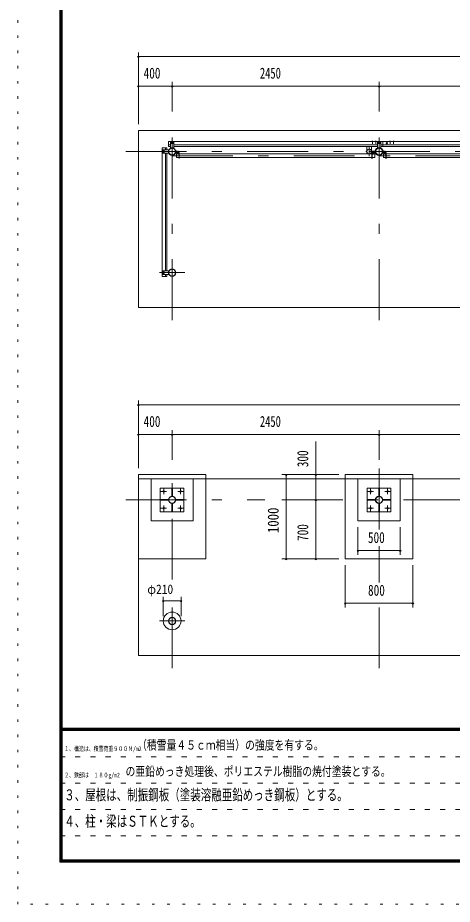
# Model space of a CAD drawing. Units: millimetres, scale not verified. Extents: x -26655 to 26659, y -10500 to 10500.
# Drawn here: x -3041 to 2102, y -10500 to 0 of the extents above; entities that cross this region are included whole.
import ezdxf
from ezdxf.enums import TextEntityAlignment as Align

# ---------------------------------------------------------------- set-up
doc = ezdxf.new("R2010")
doc.units = ezdxf.units.MM
doc.header["$LTSCALE"] = 60
for name, pattern in [('USER1', [3, 1, -2]), ('USER3', [24, 12, -5, 2, -5]), ('USER4', [3, 0.5, -2.5])]:
    doc.linetypes.add(name, pattern=pattern)
doc.layers.add('0-1_0-F1TEXT', color=7, linetype='Continuous')
for name, color, linetype, lineweight in [('0-2_1-05BOLD', 7, 'Continuous', 18), ('0-3_1-25CENTER', 3, 'USER3', 18), ('0-5_1-55DIM', 3, 'Continuous', 18), ('0-C_F-F1PAPER', 5, 'Continuous', 18), ('0-D_F-E_J_ADD', 5, 'USER4', 18)]:
    doc.layers.add(name, color=color, linetype=linetype, lineweight=lineweight)
doc.styles.add('ＭＳ ゴシック', font='')
doc.styles.get('ＭＳ ゴシック').set_extended_font_data('MS Gothic')

msp = doc.modelspace()

# ---------------------------------------------------------------- linework, layer by layer
at = {"layer": '0-2_1-05BOLD'}
for p, q in [((-1613.51, -1335.33), (9386.48, -1335.33)), ((-1613.51, -3430.33), (-1613.51, -1335.33)), ((-1258.51, -1465.78), (-1258.51, -1523.38)), ((-1258.51, -1465.78), (1281.49, -1465.78)), ((1150.74, -1464.18), (1150.74, -1465.78)), ((1163.24, -1464.18), (1150.74, -1464.18)), ((1154.1, -1460.68), (1154.1, -1464.18)), ((1159.87, -1460.68), (1159.87, -1464.18)), ((1161.89, -1460.18), (1162.76, -1460.68)), ((1162.76, -1460.68), (1162.76, -1464.18)), ((1163.24, -1464.18), (1163.24, -1465.78)), ((1190.74, -1464.18), (1190.74, -1465.78)), ((1203.24, -1464.18), (1190.74, -1464.18)), ((1194.1, -1460.68), (1194.1, -1464.18)), ((1199.87, -1460.68), (1199.87, -1464.18)), ((1201.89, -1460.18), (1202.76, -1460.68)), ((1202.76, -1460.68), (1202.76, -1464.18)), ((1203.24, -1464.18), (1203.24, -1465.78)), ((1281.49, -1523.38), (1281.49, -1465.78)), ((1281.49, -1467.38), (1282.49, -1467.38)), ((9031.49, -1465.78), (1282.49, -1465.78)), ((1360.74, -1464.18), (1360.74, -1465.78)), ((1373.24, -1464.18), (1360.74, -1464.18)), ((1364.1, -1460.68), (1364.1, -1464.18)), ((1369.87, -1460.68), (1369.87, -1464.18)), ((1371.89, -1460.18), (1372.76, -1460.68)), ((1372.76, -1460.68), (1372.76, -1464.18)), ((1373.24, -1464.18), (1373.24, -1465.78)), ((1413.24, -1464.18), (1400.74, -1464.18)), ((1400.74, -1464.18), (1400.74, -1465.78)), ((1404.1, -1460.68), (1404.1, -1464.18)), ((1409.87, -1460.68), (1409.87, -1464.18)), ((1411.89, -1460.18), (1412.76, -1460.68)), ((1412.76, -1460.68), (1412.76, -1464.18)), ((1413.24, -1464.18), (1413.24, -1465.78)), ((-1333.06, -1540.33), (-1333.06, -3064.33)), ((-1275.46, -1540.33), (-1333.06, -1540.33)), ((-1323.56, -1600.33), (-1323.56, -1570.33)), ((-1318.56, -1565.33), (-1258.06, -1565.33)), ((-1293.06, -1565.33), (-1293.06, -1540.33)), ((-1275.46, -1540.33), (-1275.46, -1565.33)), ((-1233.51, -1505.78), (-1258.51, -1505.78)), ((-1233.51, -1523.38), (-1258.51, -1523.38)), ((-1233.51, -1480.28), (-1233.51, -1540.78)), ((-1233.51, -1540.78), (-1193.51, -1540.78)), ((-1228.51, -1475.28), (-1198.51, -1475.28)), ((-1222.01, -1481.78), (-1218.31, -1481.78)), ((-1218.31, -1489.78), (-1222.01, -1489.78)), ((-1218.51, -1488.67), (-1218.51, -1482.89)), ((-1213.51, -1491.55), (-1218.51, -1488.67)), ((-1208.51, -1488.67), (-1213.51, -1491.55)), ((-1208.71, -1481.78), (-1205.01, -1481.78)), ((-1205.01, -1489.78), (-1208.71, -1489.78)), ((-1193.51, -1480.28), (-1193.51, -1540.78)), ((-1193.51, -1505.78), (1216.49, -1505.78)), ((1216.49, -1523.38), (-1193.51, -1523.38)), ((-1168.96, -1593.33), (-1168.96, -1573.33)), ((1090.99, -1575.81), (1090.99, -1523.38)), ((1145.99, -1575.81), (1145.99, -1523.38)), ((1188.74, -1573.33), (1191.94, -1573.33)), ((1188.74, -1593.33), (1188.74, -1573.33)), ((1191.94, -1593.33), (1191.94, -1573.33)), ((1216.49, -1480.28), (1216.49, -1540.78)), ((1216.49, -1540.78), (1256.49, -1540.78)), ((1221.49, -1475.28), (1251.49, -1475.28)), ((1227.99, -1481.78), (1231.69, -1481.78)), ((1231.69, -1489.78), (1227.99, -1489.78)), ((1236.49, -1480), (1231.49, -1482.89)), ((1241.49, -1482.89), (1236.49, -1480)), ((1241.29, -1481.78), (1244.99, -1481.78)), ((1244.99, -1489.78), (1241.29, -1489.78)), ((1241.49, -1488.67), (1241.49, -1482.89)), ((1256.49, -1480.28), (1256.49, -1540.78)), ((1256.49, -1505.78), (1281.49, -1505.78)), ((1281.49, -1523.38), (1256.49, -1523.38)), ((1284.24, -1573.33), (1281.04, -1573.33)), ((1281.04, -1593.33), (1281.04, -1573.33)), ((1282.49, -1502.38), (1281.49, -1502.38)), ((1282.49, -1505.78), (4016.49, -1505.78)), ((1284.24, -1593.33), (1284.24, -1573.33)), ((1322.49, -1488.67), (1322.49, -1482.89)), ((1322.49, -1488.67), (1327.49, -1491.55)), ((1327.49, -1491.55), (1332.49, -1488.67)), ((1332.49, -1488.67), (1332.49, -1482.89)), ((-1317.06, -1580.53), (-1317.06, -1576.83)), ((-1317.06, -1593.83), (-1317.06, -1590.13)), ((-1310.18, -1590.33), (-1315.95, -1590.33)), ((-1310.18, -1580.33), (-1307.29, -1585.33)), ((-1307.29, -1585.33), (-1310.18, -1590.33)), ((-1309.06, -1576.83), (-1309.06, -1580.53)), ((-1309.06, -1590.13), (-1309.06, -1593.83)), ((-1293.06, -2999.33), (-1293.06, -1605.33)), ((-1275.46, -1605.33), (-1275.46, -2999.33)), ((-1134.16, -1595.33), (-1163.76, -1595.33)), ((-1163.76, -1598.53), (-1134.16, -1598.53)), ((-1132.16, -1655.83), (-1161.01, -1655.83)), ((-1132.16, -1600.53), (-1132.16, -1666.33)), ((1151.94, -1613.13), (-1128.96, -1613.13)), ((1151.94, -1655.83), (-1128.96, -1655.83)), ((1145.83, -1582.33), (1192.04, -1582.33)), ((1145.83, -1588.32), (1192.04, -1588.32)), ((1147.22, -1580.72), (1190.57, -1580.72)), ((1147.22, -1589.93), (1190.57, -1589.93)), ((1151.94, -1600.53), (1151.94, -1666.33)), ((1151.94, -1666.33), (1155.14, -1666.33)), ((1155.14, -1600.53), (1155.14, -1666.33)), ((1155.14, -1613.13), (1183.99, -1613.13)), ((1155.14, -1655.83), (1183.99, -1655.83)), ((1157.14, -1595.33), (1186.74, -1595.33)), ((1186.74, -1598.53), (1157.14, -1598.53)), ((1183.99, -1613.13), (1183.99, -1655.83)), ((1315.84, -1595.33), (1286.24, -1595.33)), ((1286.24, -1598.53), (1315.84, -1598.53)), ((1317.84, -1655.83), (1288.99, -1655.83)), ((1317.84, -1600.53), (1317.84, -1666.33)), ((1321.04, -1613.13), (3951.94, -1613.13)), ((1321.04, -1655.83), (3951.94, -1655.83)), ((-1323.56, -3004.33), (-1323.56, -3034.33)), ((-1318.84, -3019.33), (-1315.95, -3014.33)), ((-1318.56, -3039.33), (-1258.06, -3039.33)), ((-1317.06, -3010.83), (-1317.06, -3014.53)), ((-1317.06, -3024.13), (-1317.06, -3027.83)), ((-1310.18, -3014.33), (-1315.95, -3014.33)), ((-1307.29, -3019.33), (-1310.18, -3014.33)), ((-1310.18, -3024.33), (-1307.29, -3019.33)), ((-1309.06, -3014.53), (-1309.06, -3010.83)), ((-1309.06, -3027.83), (-1309.06, -3024.13)), ((-1293.06, -3039.33), (-1293.06, -3064.33)), ((-1275.46, -3064.33), (-1275.46, -3039.33)), ((-1275.46, -3064.33), (-1333.06, -3064.33)), ((9386.48, -3430.33), (-1613.51, -3430.33)), ((-813.5, -6410.33), (-813.5, -5410.33)), ((836.49, -5410.33), (1636.49, -5410.33)), ((836.49, -6410.33), (836.49, -5410.33)), ((-1613.51, -5460.33), (9386.49, -5460.33)), ((-1463.51, -5960.33), (-1463.51, -5460.33)), ((-963.51, -5460.33), (-963.51, -5960.33)), ((-1353.51, -5570.33), (-1073.51, -5570.33)), ((-1353.51, -5850.33), (-1353.51, -5570.33)), ((-1216.51, -5570.78), (-1210.51, -5570.78)), ((-1216.51, -5570.78), (-1216.51, -5665.78)), ((-1216.51, -5645.78), (-1210.51, -5645.78)), ((-1216.51, -5665.78), (-1210.51, -5665.78)), ((-1210.51, -5570.78), (-1210.51, -5665.78)), ((-1073.51, -5570.33), (-1073.51, -5850.33)), ((1096.49, -5850.33), (1096.49, -5570.33)), ((1096.49, -5570.33), (1376.49, -5570.33)), ((1233.49, -5570.78), (1239.49, -5570.78)), ((1233.49, -5645.78), (1239.49, -5645.78)), ((1239.49, -5570.78), (1239.49, -5665.78)), ((1376.49, -5570.33), (1376.49, -5850.33)), ((-1353.06, -5707.33), (-1258.06, -5707.33)), ((-1353.06, -5713.33), (-1353.06, -5707.33)), ((-1278.06, -5713.33), (-1278.06, -5707.33)), ((-1210.51, -5754.88), (-1216.51, -5754.88)), ((-1216.51, -5849.88), (-1216.51, -5754.88)), ((-1210.51, -5774.88), (-1216.51, -5774.88)), ((-1210.51, -5849.88), (-1210.51, -5754.88)), ((-1168.96, -5707.33), (-1168.96, -5713.33)), ((-1073.96, -5707.33), (-1168.96, -5707.33)), ((-1148.96, -5707.33), (-1148.96, -5713.33)), ((1096.94, -5707.33), (1191.94, -5707.33)), ((1096.94, -5713.33), (1096.94, -5707.33)), ((1096.94, -5713.33), (1191.94, -5713.33)), ((1171.94, -5713.33), (1171.94, -5707.33)), ((1191.94, -5713.33), (1191.94, -5707.33)), ((1239.49, -5754.88), (1233.49, -5754.88)), ((1233.49, -5849.88), (1233.49, -5754.88)), ((1239.49, -5774.88), (1233.49, -5774.88)), ((1239.49, -5849.88), (1239.49, -5754.88)), ((1376.04, -5707.33), (1281.04, -5707.33)), ((1281.04, -5707.33), (1281.04, -5713.33)), ((1301.04, -5707.33), (1301.04, -5713.33)), ((-1073.51, -5850.33), (-1353.51, -5850.33)), ((-1210.51, -5849.88), (-1216.51, -5849.88)), ((1376.49, -5850.33), (1096.49, -5850.33)), ((1239.49, -5849.88), (1233.49, -5849.88)), ((-963.51, -5960.33), (-1463.51, -5960.33)), ((-1613.51, -6410.33), (-813.5, -6410.33))]:
    msp.add_line(p, q, dxfattribs=at)
for points in [[(1161.89, -1460.18), (1152.09, -1460.18), (1151.21, -1460.68), (1151.21, -1464.18)], [(1201.89, -1460.18), (1192.09, -1460.18), (1191.21, -1460.68), (1191.21, -1464.18)], [(4016.49, -1523.38), (1282.49, -1523.38), (1282.49, -1465.78)], [(1371.89, -1460.18), (1362.09, -1460.18), (1361.21, -1460.68), (1361.21, -1464.18)], [(1411.89, -1460.18), (1402.09, -1460.18), (1401.21, -1460.68), (1401.21, -1464.18)], [(-1318.56, -1605.33), (-1258.06, -1605.33), (-1258.06, -1565.33)], [(-1208.51, -1488.67), (-1208.51, -1482.89), (-1213.51, -1480), (-1218.51, -1482.89)], [(-1165.76, -1593.33), (-1165.76, -1573.33), (-1168.96, -1573.33)], [(1241.49, -1488.67), (1236.49, -1491.55), (1231.49, -1488.67), (1231.49, -1482.89)], [(1322.49, -1482.89), (1327.49, -1480), (1332.49, -1482.89)], [(-1310.18, -1580.33), (-1315.95, -1580.33), (-1318.84, -1585.33), (-1315.95, -1590.33)], [(-1132.16, -1613.13), (-1161.01, -1613.13), (-1161.01, -1655.83)], [(-1128.96, -1600.53), (-1128.96, -1666.33), (-1132.16, -1666.33)], [(1317.84, -1613.13), (1288.99, -1613.13), (1288.99, -1655.83)], [(1321.04, -1600.53), (1321.04, -1666.33), (1317.84, -1666.33)], [(-1310.18, -3024.33), (-1315.95, -3024.33), (-1318.84, -3019.33)], [(-1318.56, -2999.33), (-1258.06, -2999.33), (-1258.06, -3039.33)], [(-1613.51, -7555.33), (-1613.51, -5410.33), (-813.5, -5410.33)], [(9386.49, -5410.33), (9386.49, -7555.33), (-1613.51, -7555.33)], [(836.49, -6410.33), (1636.49, -6410.33), (1636.49, -5410.33)], [(1486.49, -5460.33), (1486.49, -5960.33), (986.49, -5960.33), (986.49, -5460.33)], [(1233.49, -5570.78), (1233.49, -5665.78), (1239.49, -5665.78)], [(-1353.06, -5713.33), (-1258.06, -5713.33), (-1258.06, -5707.33)], [(-1073.96, -5707.33), (-1073.96, -5713.33), (-1168.96, -5713.33)], [(1376.04, -5707.33), (1376.04, -5713.33), (1281.04, -5713.33)]]:
    msp.add_lwpolyline(points, dxfattribs=at)
for centre, radius in [((-1213.51, -1585.33), 44.55), ((-1213.51, -1585.33), 40.35), ((-1213.51, -1485.78), 6.25), ((-1213.51, -1485.78), 4.9), ((1118.49, -1585.33), 27.5), ((1236.49, -1585.33), 44.55), ((1236.49, -1585.33), 40.35), ((1236.49, -1485.78), 6.25), ((1236.49, -1485.78), 4.9), ((1327.49, -1485.78), 6.25), ((1327.49, -1485.78), 4.9), ((-1313.06, -1585.33), 6.25), ((-1313.06, -1585.33), 4.9), ((1087.14, -1585.33), 2.25), ((1284.89, -1585.33), 2.25), ((-1313.06, -3019.33), 6.25), ((-1313.06, -3019.33), 4.9), ((-1213.51, -3019.33), 44.55), ((-1213.51, -3019.33), 40.35), ((-1313.51, -5610.33), 8), ((-1213.51, -5710.33), 44.55), ((-1213.51, -5710.33), 40.35), ((-1113.51, -5610.33), 8), ((1136.49, -5610.33), 8), ((1236.49, -5710.33), 44.55), ((1236.49, -5710.33), 40.35), ((1336.49, -5610.33), 8), ((-1313.51, -5810.33), 8), ((-1113.51, -5810.33), 8), ((1136.49, -5810.33), 8), ((1336.49, -5810.33), 8), ((-1213.51, -7144.33), 105), ((-1213.51, -7144.33), 44.55), ((-1213.51, -7144.33), 40.35)]:
    msp.add_circle(centre, radius, dxfattribs=at)
for centre, radius, start, end in [((1152.66, -1462.49), 2.32, 51.45377, 90), ((1156.99, -1468.69), 8.51, 70.16867, 109.82912), ((1161.32, -1462.5), 2.32, 90, 128.53143), ((1192.66, -1462.49), 2.32, 51.45377, 90), ((1196.99, -1468.69), 8.51, 70.16867, 109.82912), ((1201.32, -1462.5), 2.32, 90, 128.53143), ((1362.66, -1462.49), 2.32, 51.45377, 90), ((1366.99, -1468.69), 8.51, 70.16867, 109.82912), ((1371.32, -1462.5), 2.32, 90, 128.53143), ((1402.66, -1462.49), 2.32, 51.45377, 90), ((1406.99, -1468.69), 8.51, 70.16867, 109.82912), ((1411.32, -1462.5), 2.32, 90, 128.53143), ((-1318.56, -1570.33), 5, 90, 180), ((-1313.06, -1576.83), 4, 0, 180), ((-1228.51, -1480.28), 5, 90, 180), ((-1222.01, -1485.78), 4, 90, 270), ((-1205.01, -1485.78), 4, 270, 90), ((-1198.51, -1480.28), 5, 0, 90), ((1118.49, -1585.33), 29.1, 9.09488, 180), ((1118.49, -1602.73), 44.9, 109.58864, 127.76454), ((1118.49, -1602.73), 44.9, 52.23546, 70.41136), ((1236.49, -1585.33), 46.15, 0, 174.27287), ((1221.49, -1480.28), 5, 90, 180), ((1227.99, -1485.78), 4, 90, 270), ((1244.99, -1485.78), 4, 270, 90), ((1251.49, -1480.28), 5, 0, 90), ((-1318.56, -1600.33), 5, 180, 270), ((-1313.06, -1593.83), 4, 180, 0), ((-1163.76, -1593.33), 5.2, 180, 270), ((-1163.76, -1593.33), 2, 180, 270), ((-1134.16, -1600.53), 5.2, 0, 90), ((-1134.16, -1600.53), 2, 0, 90), ((1087.14, -1585.33), 3.85, 51.34222, 0), ((1118.49, -1585.33), 29.1, 185.93016, 252.80957), ((1118.49, -1585.33), 29.1, 287.19043, 350.90512), ((1157.14, -1600.53), 5.2, 90, 180), ((1157.14, -1600.53), 2, 90, 180), ((1186.74, -1593.33), 2, 270, 0), ((1186.74, -1593.33), 5.2, 270, 0), ((1236.49, -1585.33), 46.15, 185.71837, 356.21085), ((1284.89, -1585.33), 3.85, 180, 127.90752), ((1286.24, -1593.33), 5.2, 180, 270), ((1286.24, -1593.33), 2, 180, 270), ((1315.84, -1600.53), 5.2, 0, 90), ((1315.84, -1600.53), 2, 0, 90), ((-1318.56, -3004.33), 5, 90, 180), ((-1318.56, -3034.33), 5, 180, 270), ((-1313.06, -3010.83), 4, 0, 180), ((-1313.06, -3027.83), 4, 180, 0)]:
    msp.add_arc(centre, radius, start, end, dxfattribs=at)
at = {"layer": '0-3_1-25CENTER'}
for p, q in [((-1213.51, -3580.33), (-1213.51, -1185.33)), ((1236.49, -3580.33), (1236.49, -1185.33)), ((1156.99, -1457.76), (1156.99, -1492.64)), ((1196.99, -1457.76), (1196.99, -1492.64)), ((1327.49, -1505.78), (1327.49, -1465.78)), ((1366.99, -1457.76), (1366.99, -1492.64)), ((1406.99, -1457.76), (1406.99, -1492.64)), ((-1313.06, -1567.83), (-1313.06, -1602.83)), ((-1196.01, -1485.78), (-1231.01, -1485.78)), ((1118.49, -1530.33), (1118.49, -1640.33)), ((1168.97, -1596.09), (1168.97, -1574.56)), ((1253.99, -1485.78), (1218.99, -1485.78)), ((1314.99, -1485.78), (1339.99, -1485.78)), ((-1763.51, -1585.33), (9536.49, -1585.33)), ((-1213.51, -1634.48), (8986.49, -1634.48)), ((-1143.96, -1576.33), (-1143.96, -1618.13)), ((1166.94, -1576.33), (1166.94, -1618.13)), ((1306.04, -1576.33), (1306.04, -1618.13)), ((-1063.51, -3019.33), (-1363.51, -3019.33)), ((-1313.06, -3036.83), (-1313.06, -3001.83)), ((-1213.51, -6654.01), (-1213.51, -5310.33)), ((1236.49, -6059.77), (1236.49, -5310.33)), ((-1347.65, -5610.33), (-1279.36, -5610.33)), ((-1313.51, -5576.18), (-1313.51, -5644.47)), ((-1147.65, -5610.33), (-1079.36, -5610.33)), ((-1113.51, -5576.18), (-1113.51, -5644.47)), ((1102.35, -5610.33), (1170.64, -5610.33)), ((1136.49, -5576.18), (1136.49, -5644.47)), ((1302.35, -5610.33), (1370.64, -5610.33)), ((1336.49, -5576.18), (1336.49, -5644.47)), ((-1763.51, -5710.33), (-116.34, -5710.33)), ((86.49, -5710.33), (9536.49, -5710.33)), ((-1347.65, -5810.33), (-1279.36, -5810.33)), ((-1313.51, -5776.18), (-1313.51, -5844.47)), ((-1147.65, -5810.33), (-1079.36, -5810.33)), ((-1113.51, -5776.18), (-1113.51, -5844.47)), ((1102.35, -5810.33), (1170.64, -5810.33)), ((1136.49, -5776.18), (1136.49, -5844.47)), ((1302.35, -5810.33), (1370.64, -5810.33)), ((1336.49, -5776.18), (1336.49, -5844.47)), ((1236.49, -6688.73), (1236.49, -6260.33)), ((-1213.51, -7705.33), (-1213.51, -6857.33)), ((1236.49, -7705.33), (1236.49, -6885.33)), ((-1363.51, -7144.33), (-1063.51, -7144.33))]:
    msp.add_line(p, q, dxfattribs=at)
at = {"layer": '0-5_1-55DIM'}
for p, q in [((-1613.51, -1260.33), (-1613.51, -410.33)), ((-1603.51, -460.33), (-1623.51, -460.33)), ((-1613.51, -460.33), (9386.48, -460.33)), ((-1603.51, -810.33), (-1623.51, -810.33)), ((-1613.51, -810.33), (9386.48, -810.33)), ((-1203.51, -810.33), (-1223.51, -810.33)), ((-1213.51, -1110.33), (-1213.51, -760.33)), ((1246.49, -810.33), (1226.49, -810.33)), ((1236.49, -1110.33), (1236.49, -760.33)), ((-1603.51, -4585.33), (-1623.51, -4585.33)), ((-1613.51, -4535.33), (-1613.51, -5335.33)), ((-1613.51, -4585.33), (9386.49, -4585.33)), ((-1213.51, -5235.33), (-1213.51, -4885.33)), ((1236.49, -5235.33), (1236.49, -4885.33)), ((-1603.51, -4935.33), (-1623.51, -4935.33)), ((-1613.51, -4935.33), (9386.49, -4935.33)), ((-1203.51, -4935.33), (-1223.51, -4935.33)), ((486.49, -5017.83), (486.49, -6410.33)), ((1246.49, -4935.33), (1226.49, -4935.33)), ((761.5, -5410.33), (86.49, -5410.33)), ((146.49, -5410.33), (126.49, -5410.33)), ((136.49, -5410.33), (136.49, -6410.33)), ((496.49, -5410.33), (476.49, -5410.33)), ((496.49, -5710.33), (476.49, -5710.33)), ((986.49, -6035.33), (986.49, -6360.33)), ((1486.49, -6035.33), (1486.49, -6360.33)), ((996.49, -6310.33), (976.49, -6310.33)), ((986.49, -6310.33), (1486.49, -6310.33)), ((1496.49, -6310.33), (1476.49, -6310.33)), ((761.5, -6410.33), (86.49, -6410.33)), ((146.49, -6410.33), (126.49, -6410.33)), ((496.49, -6410.33), (476.49, -6410.33)), ((836.49, -6485.33), (836.49, -6985.33)), ((1636.49, -6485.33), (1636.49, -6985.33)), ((-1308.51, -6907.33), (-1328.51, -6907.33)), ((-1318.51, -7086.91), (-1318.51, -6857.33)), ((-1318.51, -6907.33), (-1108.51, -6907.33)), ((-1098.51, -6907.33), (-1118.51, -6907.33)), ((-1108.51, -7086.91), (-1108.51, -6857.33)), ((846.49, -6935.33), (826.49, -6935.33)), ((836.49, -6935.33), (1636.49, -6935.33)), ((1646.49, -6935.33), (1626.49, -6935.33))]:
    msp.add_line(p, q, dxfattribs=at)
for centre in [(-1613.51, -460.33), (-1613.51, -810.33), (-1213.51, -810.33), (1236.49, -810.33), (-1613.51, -4585.33), (-1613.51, -4935.33), (-1213.51, -4935.33), (1236.49, -4935.33), (136.49, -5410.33), (486.49, -5410.33), (486.49, -5710.33), (986.49, -6310.33), (1486.49, -6310.33), (136.49, -6410.33), (486.49, -6410.33), (-1318.51, -6907.33), (-1108.51, -6907.33), (836.49, -6935.33), (1636.49, -6935.33)]:
    msp.add_arc(centre, 10, 180, 0, dxfattribs=at)
at = {"layer": '0-C_F-F1PAPER'}
for p, q in [((-2541.17, 10100), (-2541.17, -10000)), ((-2538.67, 10097.5), (-2538.67, -9997.5)), ((-2533.67, 10092.5), (-2533.67, -9992.5)), ((-2528.67, 10087.5), (-2528.67, -9987.5)), ((-2523.67, 10082.5), (-2523.67, -9982.5)), ((-2521.17, 10080), (-2521.17, -9980)), ((-2518.67, 10077.5), (-2518.67, -9977.5)), ((26133.83, -8415), (-2516.17, -8415)), ((26133.83, -8417.5), (-2516.17, -8417.5)), ((26133.83, -8420), (-2516.17, -8420)), ((26133.83, -8422.5), (-2516.17, -8422.5)), ((26133.83, -8425), (-2516.17, -8425)), ((26133.83, -8427.5), (-2516.17, -8427.5)), ((26133.83, -8430), (-2516.17, -8430)), ((26133.83, -8432.5), (-2516.17, -8432.5)), ((26133.83, -8435), (-2516.17, -8435)), ((26133.83, -8437.5), (-2516.17, -8437.5)), ((26133.83, -8440), (-2516.17, -8440)), ((-2541.17, -10000), (26158.83, -10000)), ((-2538.67, -9997.5), (26156.32, -9997.5)), ((-2533.67, -9992.5), (26151.33, -9992.5)), ((-2528.67, -9987.5), (26146.33, -9987.5)), ((-2523.67, -9982.5), (26141.33, -9982.5)), ((-2521.17, -9980), (26138.82, -9980)), ((-2518.67, -9977.5), (26136.33, -9977.5))]:
    msp.add_line(p, q, dxfattribs=at)
at = {"layer": '0-C_F-F1PAPER', "color": 6, "linetype": 'USER1'}
for p, q in [((-2541.17, -8752), (15708.83, -8752)), ((-2541.17, -9064), (15708.83, -9064)), ((-2541.17, -9376), (15708.83, -9376)), ((-2541.17, -9688), (13200.83, -9688))]:
    msp.add_line(p, q, dxfattribs=at)
at = {"layer": '0-C_F-F1PAPER'}
for points in [[(-2536.17, 10095), (-2536.17, -9995), (26153.83, -9995), (26153.83, 10095)], [(-2531.17, 10090), (-2531.17, -9990), (26148.83, -9990), (26148.83, 10090)], [(-2526.17, 10085), (-2526.17, -9985), (26143.82, -9985), (26143.82, 10085)], [(-2516.17, 10075), (-2516.17, -9975), (26133.83, -9975), (26133.83, 10075)]]:
    msp.add_lwpolyline(points, dxfattribs=at)
at = {"layer": '0-D_F-E_J_ADD'}
msp.add_line((26658.83, -10500), (-3041.17, -10500), dxfattribs=at)
msp.add_lwpolyline([(-3041.17, -10500), (-3041.17, 10500), (26658.83, 10500)], dxfattribs=at)

# ---------------------------------------------------------------- texts
at = {"layer": '0-1_0-F1TEXT', "style": 'ＭＳ ゴシック'}
for s, height, width, p in [('（積雪量４５ｃｍ相当）の強度を有する。', 110.7, 0.75, (-1628.68, -8702)), ('１、構造は、積雪荷重９００Ｎ/m2', 55.35, 0.75, (-2491.17, -8702)), ('\u3000の亜鉛めっき処理後、ポリエステル樹脂の焼付塗装とする。', 110.7, 0.75, (-1881.57, -9014)), ('２、鉄部は\u3000１８０g/m2', 55.35, 0.75, (-2491.17, -9014)), ('３、屋根は、制振鋼板（塗装溶融亜鉛めっき鋼板）とする。', 130.2, 0.7, (-2491.17, -9308.23)), ('４、柱・梁はＳＴＫとする。', 130.2, 0.7, (-2491.17, -9620.23))]:
    msp.add_text(s, height=height, dxfattribs=dict(at, width=width)).set_placement(p, align=Align.BOTTOM_LEFT)
at = {"layer": '0-5_1-55DIM', "color": 7, "style": 'ＭＳ ゴシック'}
for s, height, width, p in [('400', 130.2, 0.75, (-1551.13, -760.33)), ('2450', 130.2, 0.7, (-174.52, -760.33)), ('400', 130.2, 0.75, (-1551.13, -4885.33)), ('2450', 130.2, 0.7, (-174.51, -4885.33)), ('500', 130.2, 0.75, (1104.05, -6260.33)), ('φ210', 110.7, 0.9, (-1507.26, -6857.33)), ('800', 130.2, 0.75, (1105.09, -6885.33))]:
    msp.add_text(s, height=height, dxfattribs=dict(at, width=width)).set_placement(p, align=Align.BOTTOM_LEFT)
for s, width, p in [('300', 0.75, (436.49, -5323.18)), ('1000', 0.85, (86.49, -6103.13)), ('700', 0.75, (436.49, -6197.33))]:
    msp.add_text(s, height=130.2, rotation=90, dxfattribs=dict(at, width=width)).set_placement(p, align=Align.BOTTOM_LEFT)

doc.saveas('drawing.dxf')
